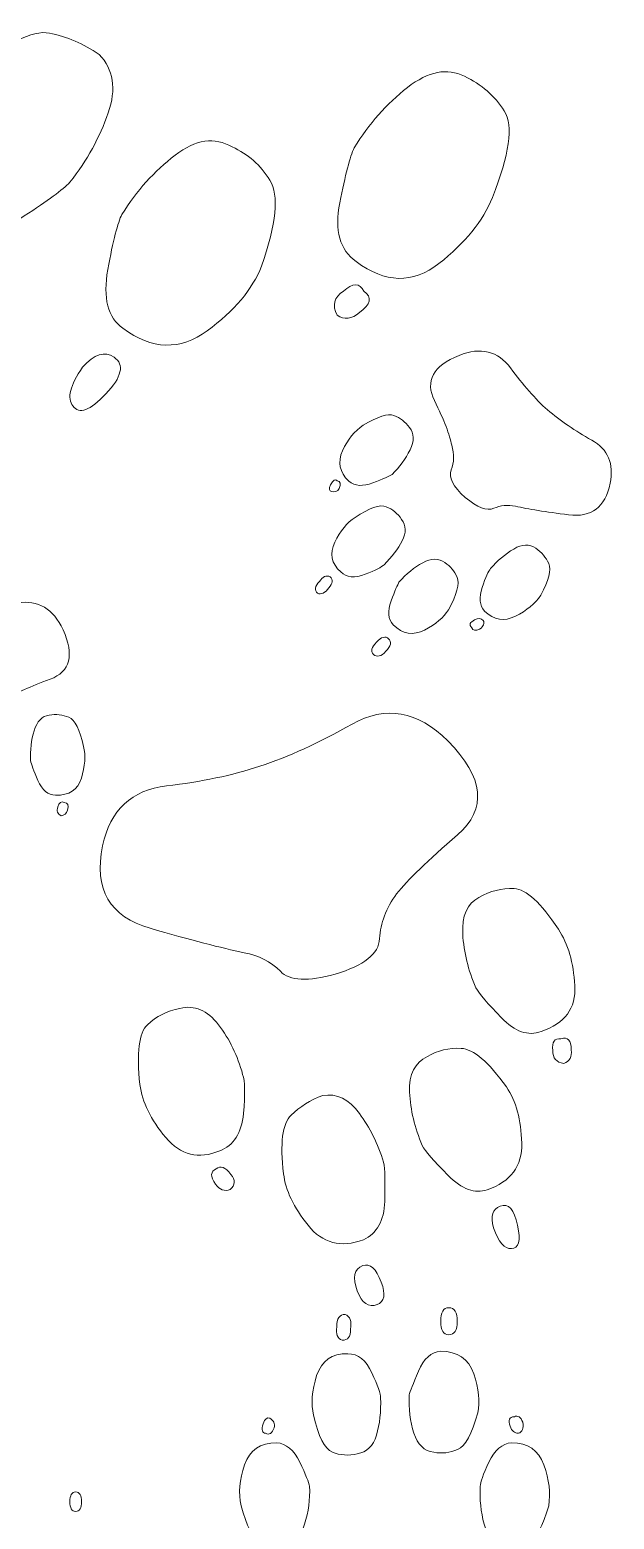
# Model space of a CAD drawing. Header units: centimetres. Extents: x -9.9 to 9.7, y -12.2 to 6.9.
# Drawn here: x -6.42 to -4.45, y -3.52 to 1.49 of the extents above; entities that cross this region are included whole.
import ezdxf

# ---------------------------------------------------------------- set-up
doc = ezdxf.new("R2010")
doc.units = ezdxf.units.CM
doc.header["$MEASUREMENT"] = 0
doc.layers.add('layer 1', color=7, linetype='Continuous')

msp = doc.modelspace()

# ---------------------------------------------------------------- linework, layer by layer
at = {"layer": 'layer 1', "color": 177, "lineweight": 9}
for points, knots in [([(-6.65121, 0.8469), (-6.58831, 0.80966), (-6.51738, 0.81665), (-6.43794, 0.86862), (-6.43794, 0.86862), (-6.35899, 0.91986), (-6.30769, 0.95782), (-6.28453, 0.98179), (-6.28453, 0.98179), (-6.22635, 1.05612), (-6.18413, 1.13397), (-6.1559, 1.21506), (-6.1559, 1.21506), (-6.12768, 1.29614), (-6.13823, 1.36196), (-6.1861, 1.41148), (-6.1861, 1.41148), (-6.23865, 1.44803), (-6.29416, 1.47255), (-6.35363, 1.48357), (-6.35363, 1.48357), (-6.41187, 1.49483), (-6.49709, 1.45013), (-6.60881, 1.3502), (-6.60881, 1.3502), (-6.66953, 1.29713), (-6.71575, 1.21664), (-6.74746, 1.10874), (-6.74746, 1.10874), (-6.77917, 1.00084), (-6.74684, 0.91339), (-6.65121, 0.8469)], [0, 0, 0, 0, 0.1111111, 0.1111111, 0.1111111, 0.1111111, 0.2222222, 0.2222222, 0.2222222, 0.2222222, 0.3333333, 0.3333333, 0.3333333, 0.3333333, 0.4444444, 0.4444444, 0.4444444, 0.4444444, 0.5555556, 0.5555556, 0.5555556, 0.5555556, 0.6666667, 0.6666667, 0.6666667, 0.6666667, 0.7777778, 0.7777778, 0.7777778, 0.7777778, 1, 1, 1, 1]), ([(-5.32192, 0.71532), (-5.22445, 0.64213), (-5.13201, 0.63958), (-5.04409, 0.7084), (-5.04409, 0.7084), (-4.95617, 0.77722), (-4.89602, 0.85127), (-4.86437, 0.93106), (-4.86437, 0.93106), (-4.80655, 1.07495), (-4.79331, 1.17187), (-4.82464, 1.22181), (-4.82464, 1.22181), (-4.85671, 1.27226), (-4.90083, 1.3116), (-4.95802, 1.33837), (-4.95802, 1.33837), (-5.01565, 1.36761), (-5.07928, 1.35554), (-5.1499, 1.30069), (-5.1499, 1.30069), (-5.2198, 1.24533), (-5.27931, 1.17842), (-5.32874, 1.09799), (-5.32874, 1.09799), (-5.34314, 1.06794), (-5.35889, 1.00634), (-5.37725, 0.91298), (-5.37725, 0.91298), (-5.3956, 0.81961), (-5.3774, 0.75389), (-5.32192, 0.71532)], [0, 0, 0, 0, 0.1111111, 0.1111111, 0.1111111, 0.1111111, 0.2222222, 0.2222222, 0.2222222, 0.2222222, 0.3333333, 0.3333333, 0.3333333, 0.3333333, 0.4444444, 0.4444444, 0.4444444, 0.4444444, 0.5555556, 0.5555556, 0.5555556, 0.5555556, 0.6666667, 0.6666667, 0.6666667, 0.6666667, 0.7777778, 0.7777778, 0.7777778, 0.7777778, 1, 1, 1, 1]), ([(-6.1062, 0.49068), (-6.00822, 0.41823), (-5.91381, 0.41539), (-5.82297, 0.48218), (-5.82297, 0.48218), (-5.73214, 0.54897), (-5.67103, 0.62127), (-5.6404, 0.6996), (-5.6404, 0.6996), (-5.59, 0.84216), (-5.58048, 0.93841), (-5.61254, 0.98886), (-5.61254, 0.98886), (-5.64336, 1.03953), (-5.6858, 1.07662), (-5.73934, 1.10085), (-5.73934, 1.10085), (-5.79786, 1.13505), (-5.86143, 1.12618), (-5.93104, 1.07279), (-5.93104, 1.07279), (-6.00065, 1.01939), (-6.06039, 0.95372), (-6.10981, 0.8733), (-6.10981, 0.8733), (-6.12364, 0.84718), (-6.1394, 0.78558), (-6.15708, 0.6885), (-6.15708, 0.6885), (-6.17426, 0.59215), (-6.1573, 0.52621), (-6.1062, 0.49068)], [0, 0, 0, 0, 0.1111111, 0.1111111, 0.1111111, 0.1111111, 0.2222222, 0.2222222, 0.2222222, 0.2222222, 0.3333333, 0.3333333, 0.3333333, 0.3333333, 0.4444444, 0.4444444, 0.4444444, 0.4444444, 0.5555556, 0.5555556, 0.5555556, 0.5555556, 0.6666667, 0.6666667, 0.6666667, 0.6666667, 0.7777778, 0.7777778, 0.7777778, 0.7777778, 1, 1, 1, 1]), ([(-5.38662, 0.53506), (-5.36253, 0.51831), (-5.33682, 0.52101), (-5.31147, 0.54345), (-5.31147, 0.54345), (-5.27245, 0.57154), (-5.26779, 0.59538), (-5.29626, 0.61517), (-5.29626, 0.61517), (-5.30975, 0.64405), (-5.33342, 0.64426), (-5.36531, 0.61554), (-5.36531, 0.61554), (-5.39678, 0.59519), (-5.40348, 0.56844), (-5.38662, 0.53506)], [0, 0, 0, 0, 0.2, 0.2, 0.2, 0.2, 0.4, 0.4, 0.4, 0.4, 0.6, 0.6, 0.6, 0.6, 1, 1, 1, 1]), ([(-6.27458, 0.22983), (-6.25322, 0.19981), (-6.2167, 0.2134), (-6.16428, 0.27009), (-6.16428, 0.27009), (-6.1094, 0.32722), (-6.10021, 0.36848), (-6.13597, 0.39335), (-6.13597, 0.39335), (-6.16736, 0.41518), (-6.20236, 0.40378), (-6.2417, 0.35966), (-6.2417, 0.35966), (-6.28434, 0.29834), (-6.29506, 0.25489), (-6.27458, 0.22983)], [0, 0, 0, 0, 0.2, 0.2, 0.2, 0.2, 0.4, 0.4, 0.4, 0.4, 0.6, 0.6, 0.6, 0.6, 1, 1, 1, 1]), ([(-4.95562, -0.07803), (-4.91448, -0.1123), (-4.88261, -0.12421), (-4.85976, -0.11492), (-4.85976, -0.11492), (-4.83693, -0.10515), (-4.8125, -0.10296), (-4.78649, -0.10786), (-4.78649, -0.10786), (-4.74446, -0.1174), (-4.68509, -0.12681), (-4.60811, -0.13678), (-4.60811, -0.13678), (-4.53162, -0.14676), (-4.48486, -0.11153), (-4.46855, -0.03085), (-4.46855, -0.03085), (-4.45477, 0.03503), (-4.47531, 0.08354), (-4.5304, 0.11442), (-4.5304, 0.11442), (-4.58573, 0.14554), (-4.63518, 0.1794), (-4.67922, 0.21598), (-4.67922, 0.21598), (-4.71995, 0.25312), (-4.76137, 0.30022), (-4.80348, 0.35729), (-4.80348, 0.35729), (-4.8456, 0.41436), (-4.90317, 0.42855), (-4.97645, 0.39963), (-4.97645, 0.39963), (-5.06384, 0.36423), (-5.09126, 0.31373), (-5.05893, 0.24742), (-5.05893, 0.24742), (-5.02636, 0.18135), (-5.00722, 0.13139), (-5.00102, 0.09755), (-5.00102, 0.09755), (-4.99204, 0.06709), (-4.99262, 0.03927), (-5.00254, 0.01434), (-5.00254, 0.01434), (-5.01245, -0.01059), (-4.99681, -0.04138), (-4.95562, -0.07803)], [0, 0, 0, 0, 0.0769231, 0.0769231, 0.0769231, 0.0769231, 0.1538462, 0.1538462, 0.1538462, 0.1538462, 0.2307692, 0.2307692, 0.2307692, 0.2307692, 0.3076923, 0.3076923, 0.3076923, 0.3076923, 0.3846154, 0.3846154, 0.3846154, 0.3846154, 0.4615385, 0.4615385, 0.4615385, 0.4615385, 0.5384615, 0.5384615, 0.5384615, 0.5384615, 0.6153846, 0.6153846, 0.6153846, 0.6153846, 0.6923077, 0.6923077, 0.6923077, 0.6923077, 0.7692308, 0.7692308, 0.7692308, 0.7692308, 0.8461538, 0.8461538, 0.8461538, 0.8461538, 1, 1, 1, 1]), ([(-5.34674, -0.02403), (-5.32666, -0.04046), (-5.29978, -0.04202), (-5.26583, -0.0294), (-5.26583, -0.0294), (-5.23165, -0.01654), (-5.21024, -0.0068), (-5.20158, -0.00067), (-5.20158, -0.00067), (-5.17621, 0.02388), (-5.1559, 0.05141), (-5.14112, 0.08191), (-5.14112, 0.08191), (-5.12632, 0.11193), (-5.12687, 0.13711), (-5.14299, 0.1572), (-5.14299, 0.1572), (-5.15743, 0.17661), (-5.17459, 0.18978), (-5.19519, 0.19741), (-5.19519, 0.19741), (-5.21556, 0.20529), (-5.25001, 0.19408), (-5.29855, 0.16427), (-5.29855, 0.16427), (-5.32714, 0.14559), (-5.35028, 0.11705), (-5.36798, 0.07865), (-5.36798, 0.07865), (-5.38545, 0.04048), (-5.37853, 0.00641), (-5.34674, -0.02403)], [0, 0, 0, 0, 0.1111111, 0.1111111, 0.1111111, 0.1111111, 0.2222222, 0.2222222, 0.2222222, 0.2222222, 0.3333333, 0.3333333, 0.3333333, 0.3333333, 0.4444444, 0.4444444, 0.4444444, 0.4444444, 0.5555556, 0.5555556, 0.5555556, 0.5555556, 0.6666667, 0.6666667, 0.6666667, 0.6666667, 0.7777778, 0.7777778, 0.7777778, 0.7777778, 1, 1, 1, 1]), ([(-5.40563, -0.05881), (-5.39393, -0.06164), (-5.3852, -0.05837), (-5.37948, -0.0485), (-5.37948, -0.0485), (-5.37339, -0.0334), (-5.37524, -0.02464), (-5.38576, -0.02202), (-5.38576, -0.02202), (-5.39231, -0.01575), (-5.39982, -0.02019), (-5.40827, -0.03582), (-5.40827, -0.03582), (-5.41393, -0.04853), (-5.41329, -0.05612), (-5.40563, -0.05881)], [0, 0, 0, 0, 0.2, 0.2, 0.2, 0.2, 0.4, 0.4, 0.4, 0.4, 0.6, 0.6, 0.6, 0.6, 1, 1, 1, 1]), ([(-5.3741, -0.32902), (-5.3542, -0.34808), (-5.32682, -0.35057), (-5.29171, -0.33674), (-5.29171, -0.33674), (-5.25684, -0.32315), (-5.23569, -0.31223), (-5.22848, -0.30471), (-5.22848, -0.30471), (-5.20172, -0.2787), (-5.18115, -0.25188), (-5.16702, -0.22448), (-5.16702, -0.22448), (-5.15312, -0.19685), (-5.15411, -0.17311), (-5.16977, -0.15254), (-5.16977, -0.15254), (-5.18257, -0.13191), (-5.19999, -0.11755), (-5.22108, -0.10946), (-5.22108, -0.10946), (-5.24241, -0.10113), (-5.27755, -0.11353), (-5.32603, -0.14619), (-5.32603, -0.14619), (-5.35275, -0.16293), (-5.37544, -0.19051), (-5.39386, -0.2287), (-5.39386, -0.2287), (-5.41228, -0.26688), (-5.40585, -0.30048), (-5.3741, -0.32902)], [0, 0, 0, 0, 0.1111111, 0.1111111, 0.1111111, 0.1111111, 0.2222222, 0.2222222, 0.2222222, 0.2222222, 0.3333333, 0.3333333, 0.3333333, 0.3333333, 0.4444444, 0.4444444, 0.4444444, 0.4444444, 0.5555556, 0.5555556, 0.5555556, 0.5555556, 0.6666667, 0.6666667, 0.6666667, 0.6666667, 0.7777778, 0.7777778, 0.7777778, 0.7777778, 1, 1, 1, 1]), ([(-4.89027, -0.46109), (-4.85896, -0.49107), (-4.82438, -0.49673), (-4.78677, -0.47786), (-4.78677, -0.47786), (-4.74893, -0.45874), (-4.72045, -0.43531), (-4.70132, -0.40756), (-4.70132, -0.40756), (-4.67414, -0.35731), (-4.66517, -0.32171), (-4.67489, -0.30077), (-4.67489, -0.30077), (-4.68414, -0.27982), (-4.69877, -0.26255), (-4.71855, -0.2492), (-4.71855, -0.2492), (-4.73931, -0.23397), (-4.76425, -0.23475), (-4.79263, -0.25176), (-4.79263, -0.25176), (-4.82125, -0.26901), (-4.84739, -0.29097), (-4.87033, -0.31784), (-4.87033, -0.31784), (-4.87753, -0.32537), (-4.88705, -0.34649), (-4.89866, -0.38096), (-4.89866, -0.38096), (-4.91004, -0.41518), (-4.90732, -0.44198), (-4.89027, -0.46109)], [0, 0, 0, 0, 0.1111111, 0.1111111, 0.1111111, 0.1111111, 0.2222222, 0.2222222, 0.2222222, 0.2222222, 0.3333333, 0.3333333, 0.3333333, 0.3333333, 0.4444444, 0.4444444, 0.4444444, 0.4444444, 0.5555556, 0.5555556, 0.5555556, 0.5555556, 0.6666667, 0.6666667, 0.6666667, 0.6666667, 0.7777778, 0.7777778, 0.7777778, 0.7777778, 1, 1, 1, 1]), ([(-5.19819, -0.50675), (-5.16543, -0.53812), (-5.13038, -0.54378), (-5.0923, -0.52441), (-5.0923, -0.52441), (-5.05447, -0.50482), (-5.02788, -0.4819), (-5.01204, -0.45613), (-5.01204, -0.45613), (-4.98346, -0.40442), (-4.97379, -0.36809), (-4.9828, -0.34738), (-4.9828, -0.34738), (-4.99181, -0.32619), (-5.00547, -0.30985), (-5.02404, -0.29766), (-5.02404, -0.29766), (-5.04457, -0.28218), (-5.06952, -0.28249), (-5.09817, -0.29784), (-5.09817, -0.29784), (-5.12731, -0.31321), (-5.15392, -0.33517), (-5.17849, -0.36375), (-5.17849, -0.36375), (-5.18284, -0.37121), (-5.19165, -0.39207), (-5.20469, -0.42657), (-5.20469, -0.42657), (-5.21749, -0.46083), (-5.21524, -0.48764), (-5.19819, -0.50675)], [0, 0, 0, 0, 0.1111111, 0.1111111, 0.1111111, 0.1111111, 0.2222222, 0.2222222, 0.2222222, 0.2222222, 0.3333333, 0.3333333, 0.3333333, 0.3333333, 0.4444444, 0.4444444, 0.4444444, 0.4444444, 0.5555556, 0.5555556, 0.5555556, 0.5555556, 0.6666667, 0.6666667, 0.6666667, 0.6666667, 0.7777778, 0.7777778, 0.7777778, 0.7777778, 1, 1, 1, 1]), ([(-5.45262, -0.40083), (-5.43944, -0.40601), (-5.4265, -0.39979), (-5.41406, -0.38193), (-5.41406, -0.38193), (-5.40035, -0.36761), (-5.39895, -0.35546), (-5.40987, -0.34501), (-5.40987, -0.34501), (-5.42259, -0.33934), (-5.43459, -0.3446), (-5.44564, -0.36099), (-5.44564, -0.36099), (-5.46121, -0.37725), (-5.46354, -0.39037), (-5.45262, -0.40083)], [0, 0, 0, 0, 0.2, 0.2, 0.2, 0.2, 0.4, 0.4, 0.4, 0.4, 0.6, 0.6, 0.6, 0.6, 1, 1, 1, 1]), ([(-6.64851, -0.85048), (-6.59396, -0.85447), (-6.56102, -0.84349), (-6.55005, -0.81788), (-6.55005, -0.81788), (-6.53907, -0.79226), (-6.51978, -0.77031), (-6.4925, -0.75202), (-6.4925, -0.75202), (-6.46522, -0.73572), (-6.41799, -0.71509), (-6.3508, -0.68981), (-6.3508, -0.68981), (-6.2836, -0.66453), (-6.26897, -0.60898), (-6.30755, -0.52316), (-6.30755, -0.52316), (-6.34049, -0.45231), (-6.39138, -0.42237), (-6.46057, -0.43335), (-6.46057, -0.43335), (-6.52942, -0.44433), (-6.59096, -0.44898), (-6.64551, -0.44699), (-6.64551, -0.44699), (-6.69807, -0.44499), (-6.75562, -0.43634), (-6.81749, -0.42137), (-6.81749, -0.42137), (-6.87969, -0.40607), (-6.92892, -0.4267), (-6.96518, -0.48324), (-6.96518, -0.48324), (-7.00742, -0.5521), (-6.99778, -0.60931), (-6.93591, -0.65455), (-6.93591, -0.65455), (-6.87437, -0.70012), (-6.8258, -0.73405), (-6.79088, -0.75601), (-6.79088, -0.75601), (-6.76726, -0.77031), (-6.75063, -0.78861), (-6.74065, -0.81089), (-6.74065, -0.81089), (-6.73067, -0.83351), (-6.69973, -0.84648), (-6.64851, -0.85048)], [0, 0, 0, 0, 0.0769231, 0.0769231, 0.0769231, 0.0769231, 0.1538462, 0.1538462, 0.1538462, 0.1538462, 0.2307692, 0.2307692, 0.2307692, 0.2307692, 0.3076923, 0.3076923, 0.3076923, 0.3076923, 0.3846154, 0.3846154, 0.3846154, 0.3846154, 0.4615385, 0.4615385, 0.4615385, 0.4615385, 0.5384615, 0.5384615, 0.5384615, 0.5384615, 0.6153846, 0.6153846, 0.6153846, 0.6153846, 0.6923077, 0.6923077, 0.6923077, 0.6923077, 0.7692308, 0.7692308, 0.7692308, 0.7692308, 0.8461538, 0.8461538, 0.8461538, 0.8461538, 1, 1, 1, 1]), ([(-4.9335, -0.51645), (-4.92997, -0.52588), (-4.92113, -0.52782), (-4.90702, -0.52134), (-4.90702, -0.52134), (-4.89369, -0.51131), (-4.88986, -0.50148), (-4.89506, -0.49185), (-4.89506, -0.49185), (-4.90259, -0.48465), (-4.91211, -0.4839), (-4.92385, -0.49034), (-4.92385, -0.49034), (-4.94008, -0.49806), (-4.94345, -0.50692), (-4.9335, -0.51645)], [0, 0, 0, 0, 0.2, 0.2, 0.2, 0.2, 0.4, 0.4, 0.4, 0.4, 0.6, 0.6, 0.6, 0.6, 1, 1, 1, 1]), ([(-5.26376, -0.60632), (-5.25284, -0.61677), (-5.23889, -0.61338), (-5.22193, -0.59567), (-5.22193, -0.59567), (-5.2052, -0.57819), (-5.20241, -0.56411), (-5.21333, -0.55366), (-5.21333, -0.55366), (-5.22377, -0.54367), (-5.23723, -0.54752), (-5.25396, -0.56499), (-5.25396, -0.56499), (-5.27092, -0.58271), (-5.27419, -0.59633), (-5.26376, -0.60632)], [0, 0, 0, 0, 0.2, 0.2, 0.2, 0.2, 0.4, 0.4, 0.4, 0.4, 0.6, 0.6, 0.6, 0.6, 1, 1, 1, 1]), ([(-5.39259, -1.68158), (-5.29581, -1.65348), (-5.24597, -1.6134), (-5.24344, -1.56212), (-5.24344, -1.56212), (-5.24091, -1.51084), (-5.22167, -1.46055), (-5.1863, -1.41146), (-5.1863, -1.41146), (-5.14965, -1.36581), (-5.08129, -1.29989), (-4.98146, -1.21313), (-4.98146, -1.21313), (-4.88163, -1.12636), (-4.89198, -1.02103), (-5.01367, -0.89756), (-5.01367, -0.89756), (-5.116, -0.79631), (-5.2231, -0.77725), (-5.33556, -0.84059), (-5.33556, -0.84059), (-5.44744, -0.90372), (-5.55074, -0.95124), (-5.64623, -0.98278), (-5.64623, -0.98278), (-5.73829, -1.01305), (-5.84323, -1.03502), (-5.95969, -1.04886), (-5.95969, -1.04886), (-6.07693, -1.06233), (-6.14873, -1.12953), (-6.17508, -1.25045), (-6.17508, -1.25045), (-6.20388, -1.39647), (-6.15051, -1.4891), (-6.01464, -1.52755), (-6.01464, -1.52755), (-5.87912, -1.56678), (-5.77348, -1.59423), (-5.69907, -1.60974), (-5.69907, -1.60974), (-5.64911, -1.6193), (-5.60865, -1.64023), (-5.57712, -1.67232), (-5.57712, -1.67232), (-5.54537, -1.70498), (-5.48362, -1.70755), (-5.39259, -1.68158)], [0, 0, 0, 0, 0.0769231, 0.0769231, 0.0769231, 0.0769231, 0.1538462, 0.1538462, 0.1538462, 0.1538462, 0.2307692, 0.2307692, 0.2307692, 0.2307692, 0.3076923, 0.3076923, 0.3076923, 0.3076923, 0.3846154, 0.3846154, 0.3846154, 0.3846154, 0.4615385, 0.4615385, 0.4615385, 0.4615385, 0.5384615, 0.5384615, 0.5384615, 0.5384615, 0.6153846, 0.6153846, 0.6153846, 0.6153846, 0.6923077, 0.6923077, 0.6923077, 0.6923077, 0.7692308, 0.7692308, 0.7692308, 0.7692308, 0.8461538, 0.8461538, 0.8461538, 0.8461538, 1, 1, 1, 1]), ([(-6.33283, -1.07966), (-6.28726, -1.08133), (-6.25832, -1.06237), (-6.24602, -1.02245), (-6.24602, -1.02245), (-6.23371, -0.98253), (-6.23105, -0.94694), (-6.23837, -0.91567), (-6.23837, -0.91567), (-6.25134, -0.85912), (-6.26797, -0.82653), (-6.28826, -0.81788), (-6.28826, -0.81788), (-6.30888, -0.80923), (-6.33084, -0.80657), (-6.35412, -0.81056), (-6.35412, -0.81056), (-6.37807, -0.81389), (-6.39504, -0.83118), (-6.40502, -0.86312), (-6.40502, -0.86312), (-6.41466, -0.89505), (-6.41866, -0.92831), (-6.41666, -0.96357), (-6.41666, -0.96357), (-6.41466, -0.97588), (-6.40635, -0.99817), (-6.39204, -1.03077), (-6.39204, -1.03077), (-6.37774, -1.06336), (-6.35812, -1.07966), (-6.33283, -1.07966)], [0, 0, 0, 0, 0.1111111, 0.1111111, 0.1111111, 0.1111111, 0.2222222, 0.2222222, 0.2222222, 0.2222222, 0.3333333, 0.3333333, 0.3333333, 0.3333333, 0.4444444, 0.4444444, 0.4444444, 0.4444444, 0.5555556, 0.5555556, 0.5555556, 0.5555556, 0.6666667, 0.6666667, 0.6666667, 0.6666667, 0.7777778, 0.7777778, 0.7777778, 0.7777778, 1, 1, 1, 1]), ([(-6.31421, -1.14885), (-6.30323, -1.14885), (-6.29591, -1.14253), (-6.29292, -1.13022), (-6.29292, -1.13022), (-6.28693, -1.11326), (-6.29059, -1.10494), (-6.30356, -1.10494), (-6.30356, -1.10494), (-6.31387, -1.09896), (-6.32119, -1.10395), (-6.32485, -1.11958), (-6.32485, -1.11958), (-6.33017, -1.13255), (-6.32651, -1.1422), (-6.31421, -1.14885)], [0, 0, 0, 0, 0.2, 0.2, 0.2, 0.2, 0.4, 0.4, 0.4, 0.4, 0.6, 0.6, 0.6, 0.6, 1, 1, 1, 1]), ([(-4.70037, -1.87493), (-4.62059, -1.84857), (-4.58277, -1.79726), (-4.58712, -1.72042), (-4.58712, -1.72042), (-4.59147, -1.64359), (-4.6097, -1.58041), (-4.6424, -1.5311), (-4.6424, -1.5311), (-4.70108, -1.44175), (-4.75071, -1.39612), (-4.7913, -1.3942), (-4.7913, -1.3942), (-4.83247, -1.39249), (-4.8721, -1.40198), (-4.90975, -1.42381), (-4.90975, -1.42381), (-4.94898, -1.44492), (-4.96719, -1.48567), (-4.96394, -1.54723), (-4.96394, -1.54723), (-4.96012, -1.60857), (-4.94567, -1.66858), (-4.91961, -1.7282), (-4.91961, -1.7282), (-4.90827, -1.74817), (-4.87961, -1.78133), (-4.83399, -1.82846), (-4.83399, -1.82846), (-4.78838, -1.87558), (-4.74403, -1.89115), (-4.70037, -1.87493)], [0, 0, 0, 0, 0.1111111, 0.1111111, 0.1111111, 0.1111111, 0.2222222, 0.2222222, 0.2222222, 0.2222222, 0.3333333, 0.3333333, 0.3333333, 0.3333333, 0.4444444, 0.4444444, 0.4444444, 0.4444444, 0.5555556, 0.5555556, 0.5555556, 0.5555556, 0.6666667, 0.6666667, 0.6666667, 0.6666667, 0.7777778, 0.7777778, 0.7777778, 0.7777778, 1, 1, 1, 1]), ([(-5.78102, -2.27628), (-5.73391, -2.25878), (-5.70702, -2.21676), (-5.70093, -2.15043), (-5.70093, -2.15043), (-5.69484, -2.0841), (-5.69592, -2.0407), (-5.70381, -2.01945), (-5.70381, -2.01945), (-5.72068, -1.95641), (-5.74777, -1.9011), (-5.78491, -1.85213), (-5.78491, -1.85213), (-5.82263, -1.80338), (-5.86532, -1.78524), (-5.91457, -1.79699), (-5.91457, -1.79699), (-5.95849, -1.80546), (-5.9947, -1.82414), (-6.02363, -1.85188), (-6.02363, -1.85188), (-6.05255, -1.87962), (-6.06094, -1.9468), (-6.04937, -2.05364), (-6.04937, -2.05364), (-6.04138, -2.11213), (-6.0128, -2.17147), (-5.96249, -2.23123), (-5.96249, -2.23123), (-5.91218, -2.291), (-5.85176, -2.30582), (-5.78102, -2.27628)], [0, 0, 0, 0, 0.1111111, 0.1111111, 0.1111111, 0.1111111, 0.2222222, 0.2222222, 0.2222222, 0.2222222, 0.3333333, 0.3333333, 0.3333333, 0.3333333, 0.4444444, 0.4444444, 0.4444444, 0.4444444, 0.5555556, 0.5555556, 0.5555556, 0.5555556, 0.6666667, 0.6666667, 0.6666667, 0.6666667, 0.7777778, 0.7777778, 0.7777778, 0.7777778, 1, 1, 1, 1]), ([(-4.62381, -1.98248), (-4.60485, -1.97544), (-4.59627, -1.95983), (-4.59899, -1.93665), (-4.59899, -1.93665), (-4.59953, -1.90351), (-4.61119, -1.89149), (-4.63359, -1.89982), (-4.63359, -1.89982), (-4.65524, -1.89609), (-4.66468, -1.9094), (-4.66097, -1.93875), (-4.66097, -1.93875), (-4.66184, -1.96457), (-4.64934, -1.97888), (-4.62381, -1.98248)], [0, 0, 0, 0, 0.2, 0.2, 0.2, 0.2, 0.4, 0.4, 0.4, 0.4, 0.6, 0.6, 0.6, 0.6, 1, 1, 1, 1]), ([(-4.88187, -2.40716), (-4.80231, -2.38023), (-4.76356, -2.32791), (-4.76561, -2.25023), (-4.76561, -2.25023), (-4.76766, -2.17254), (-4.78453, -2.1095), (-4.8168, -2.06134), (-4.8168, -2.06134), (-4.87764, -1.97673), (-4.92836, -1.93346), (-4.96953, -1.93175), (-4.96953, -1.93175), (-5.01034, -1.92925), (-5.04802, -1.93867), (-5.08281, -1.95944), (-5.08281, -1.95944), (-5.12519, -1.9791), (-5.14518, -2.01856), (-5.14236, -2.07896), (-5.14236, -2.07896), (-5.13954, -2.13937), (-5.12588, -2.19902), (-5.09982, -2.25864), (-5.09982, -2.25864), (-5.09048, -2.27674), (-5.06182, -2.3099), (-5.01384, -2.35811), (-5.01384, -2.35811), (-4.96608, -2.40575), (-4.92209, -2.4221), (-4.88187, -2.40716)], [0, 0, 0, 0, 0.1111111, 0.1111111, 0.1111111, 0.1111111, 0.2222222, 0.2222222, 0.2222222, 0.2222222, 0.3333333, 0.3333333, 0.3333333, 0.3333333, 0.4444444, 0.4444444, 0.4444444, 0.4444444, 0.5555556, 0.5555556, 0.5555556, 0.5555556, 0.6666667, 0.6666667, 0.6666667, 0.6666667, 0.7777778, 0.7777778, 0.7777778, 0.7777778, 1, 1, 1, 1]), ([(-5.29793, -2.57541), (-5.2521, -2.55447), (-5.22815, -2.51158), (-5.2263, -2.44617), (-5.2263, -2.44617), (-5.22423, -2.38133), (-5.22552, -2.33736), (-5.22997, -2.31482), (-5.22997, -2.31482), (-5.24914, -2.25264), (-5.27658, -2.19811), (-5.31137, -2.15023), (-5.31137, -2.15023), (-5.34615, -2.10235), (-5.38754, -2.08242), (-5.43441, -2.09002), (-5.43441, -2.09002), (-5.47577, -2.10538), (-5.51149, -2.12715), (-5.54113, -2.15646), (-5.54113, -2.15646), (-5.57042, -2.18499), (-5.57866, -2.25081), (-5.56607, -2.35335), (-5.56607, -2.35335), (-5.55994, -2.4086), (-5.53257, -2.46643), (-5.48399, -2.52684), (-5.48399, -2.52684), (-5.4354, -2.58724), (-5.37319, -2.60336), (-5.29793, -2.57541)], [0, 0, 0, 0, 0.1111111, 0.1111111, 0.1111111, 0.1111111, 0.2222222, 0.2222222, 0.2222222, 0.2222222, 0.3333333, 0.3333333, 0.3333333, 0.3333333, 0.4444444, 0.4444444, 0.4444444, 0.4444444, 0.5555556, 0.5555556, 0.5555556, 0.5555556, 0.6666667, 0.6666667, 0.6666667, 0.6666667, 0.7777778, 0.7777778, 0.7777778, 0.7777778, 1, 1, 1, 1]), ([(-5.74578, -2.40636), (-5.72844, -2.39143), (-5.72767, -2.37414), (-5.74361, -2.35587), (-5.74361, -2.35587), (-5.76211, -2.33071), (-5.77801, -2.32485), (-5.79233, -2.33736), (-5.79233, -2.33736), (-5.81244, -2.34482), (-5.81321, -2.36211), (-5.79486, -2.38864), (-5.79486, -2.38864), (-5.78122, -2.40776), (-5.76474, -2.41341), (-5.74578, -2.40636)], [0, 0, 0, 0, 0.2, 0.2, 0.2, 0.2, 0.4, 0.4, 0.4, 0.4, 0.6, 0.6, 0.6, 0.6, 1, 1, 1, 1]), ([(-4.80051, -2.6051), (-4.77512, -2.60482), (-4.76844, -2.57881), (-4.77989, -2.52684), (-4.77989, -2.52684), (-4.79063, -2.4733), (-4.81036, -2.45186), (-4.83851, -2.46231), (-4.83851, -2.46231), (-4.86321, -2.47149), (-4.87053, -2.49578), (-4.86105, -2.53541), (-4.86105, -2.53541), (-4.84312, -2.58366), (-4.82275, -2.60683), (-4.80051, -2.6051)], [0, 0, 0, 0, 0.2, 0.2, 0.2, 0.2, 0.4, 0.4, 0.4, 0.4, 0.6, 0.6, 0.6, 0.6, 1, 1, 1, 1]), ([(-5.25157, -2.79354), (-5.22687, -2.78437), (-5.22248, -2.75921), (-5.23784, -2.71784), (-5.23784, -2.71784), (-5.25491, -2.67188), (-5.27551, -2.65338), (-5.30022, -2.66256), (-5.30022, -2.66256), (-5.32952, -2.67344), (-5.33535, -2.70175), (-5.31828, -2.74771), (-5.31828, -2.74771), (-5.30291, -2.78908), (-5.28087, -2.80443), (-5.25157, -2.79354)], [0, 0, 0, 0, 0.2, 0.2, 0.2, 0.2, 0.4, 0.4, 0.4, 0.4, 0.6, 0.6, 0.6, 0.6, 1, 1, 1, 1]), ([(-5.01092, -2.80402), (-4.99201, -2.80402), (-4.98234, -2.81915), (-4.98234, -2.84982), (-4.98234, -2.84982), (-4.98234, -2.88007), (-4.99201, -2.8952), (-5.01092, -2.8952), (-5.01092, -2.8952), (-5.02898, -2.8952), (-5.03781, -2.88007), (-5.03781, -2.84982), (-5.03781, -2.84982), (-5.03781, -2.81915), (-5.02898, -2.80402), (-5.01092, -2.80402)], [0, 0, 0, 0, 0.2, 0.2, 0.2, 0.2, 0.4, 0.4, 0.4, 0.4, 0.6, 0.6, 0.6, 0.6, 1, 1, 1, 1]), ([(-5.35924, -2.82629), (-5.34286, -2.83301), (-5.33655, -2.84982), (-5.34075, -2.87671), (-5.34075, -2.87671), (-5.34075, -2.9015), (-5.35, -2.91369), (-5.36891, -2.91369), (-5.36891, -2.91369), (-5.38529, -2.9078), (-5.3916, -2.89268), (-5.38739, -2.86831), (-5.38739, -2.86831), (-5.38739, -2.84015), (-5.37815, -2.82629), (-5.35924, -2.82629)], [0, 0, 0, 0, 0.2, 0.2, 0.2, 0.2, 0.4, 0.4, 0.4, 0.4, 0.6, 0.6, 0.6, 0.6, 1, 1, 1, 1]), ([(-5.03781, -2.95066), (-4.98108, -2.95066), (-4.94453, -2.97587), (-4.92688, -3.02629), (-4.92688, -3.02629), (-4.90965, -3.07671), (-4.90545, -3.12041), (-4.91343, -3.15739), (-4.91343, -3.15739), (-4.93234, -3.22882), (-4.95503, -3.27), (-4.98108, -3.28092), (-4.98108, -3.28092), (-5.00755, -3.29227), (-5.03403, -3.29521), (-5.06134, -3.29016), (-5.06134, -3.29016), (-5.09327, -3.28638), (-5.11554, -3.26453), (-5.12814, -3.22588), (-5.12814, -3.22588), (-5.14117, -3.1868), (-5.14621, -3.14394), (-5.14369, -3.09688), (-5.14369, -3.09688), (-5.14117, -3.08638), (-5.13109, -3.05991), (-5.11302, -3.01747), (-5.11302, -3.01747), (-5.09495, -2.97545), (-5.06974, -2.95318), (-5.03781, -2.95066)], [0, 0, 0, 0, 0.1111111, 0.1111111, 0.1111111, 0.1111111, 0.2222222, 0.2222222, 0.2222222, 0.2222222, 0.3333333, 0.3333333, 0.3333333, 0.3333333, 0.4444444, 0.4444444, 0.4444444, 0.4444444, 0.5555556, 0.5555556, 0.5555556, 0.5555556, 0.6666667, 0.6666667, 0.6666667, 0.6666667, 0.7777778, 0.7777778, 0.7777778, 0.7777778, 1, 1, 1, 1]), ([(-5.35042, -2.95906), (-5.31596, -2.95906), (-5.28907, -2.98049), (-5.26932, -3.02335), (-5.26932, -3.02335), (-5.24958, -3.06579), (-5.23991, -3.09394), (-5.23991, -3.10697), (-5.23991, -3.10697), (-5.23823, -3.15361), (-5.24285, -3.19562), (-5.25378, -3.2326), (-5.25378, -3.2326), (-5.26512, -3.26958), (-5.28655, -3.29016), (-5.31848, -3.29521), (-5.31848, -3.29521), (-5.3479, -3.30277), (-5.37605, -3.30067), (-5.4021, -3.28974), (-5.4021, -3.28974), (-5.42857, -3.27882), (-5.44958, -3.23722), (-5.46513, -3.16579), (-5.46513, -3.16579), (-5.47479, -3.12756), (-5.47143, -3.08302), (-5.45504, -3.0326), (-5.45504, -3.0326), (-5.43866, -2.98217), (-5.40378, -2.95738), (-5.35042, -2.95906)], [0, 0, 0, 0, 0.1111111, 0.1111111, 0.1111111, 0.1111111, 0.2222222, 0.2222222, 0.2222222, 0.2222222, 0.3333333, 0.3333333, 0.3333333, 0.3333333, 0.4444444, 0.4444444, 0.4444444, 0.4444444, 0.5555556, 0.5555556, 0.5555556, 0.5555556, 0.6666667, 0.6666667, 0.6666667, 0.6666667, 0.7777778, 0.7777778, 0.7777778, 0.7777778, 1, 1, 1, 1]), ([(-5.61261, -3.17588), (-5.59958, -3.18344), (-5.59454, -3.19394), (-5.5979, -3.20781), (-5.5979, -3.20781), (-5.60547, -3.22672), (-5.61471, -3.23302), (-5.62647, -3.2263), (-5.62647, -3.2263), (-5.63782, -3.2263), (-5.64076, -3.21579), (-5.63488, -3.19436), (-5.63488, -3.19436), (-5.629, -3.17798), (-5.62185, -3.17167), (-5.61261, -3.17588)], [0, 0, 0, 0, 0.2, 0.2, 0.2, 0.2, 0.4, 0.4, 0.4, 0.4, 0.6, 0.6, 0.6, 0.6, 1, 1, 1, 1]), ([(-4.79032, -3.17083), (-4.77898, -3.16537), (-4.76931, -3.17125), (-4.76217, -3.18932), (-4.76217, -3.18932), (-4.75881, -3.20991), (-4.76385, -3.2221), (-4.77688, -3.2263), (-4.77688, -3.2263), (-4.7899, -3.2263), (-4.79915, -3.21873), (-4.80419, -3.20277), (-4.80419, -3.20277), (-4.81217, -3.18176), (-4.80755, -3.17083), (-4.79032, -3.17083)], [0, 0, 0, 0, 0.2, 0.2, 0.2, 0.2, 0.4, 0.4, 0.4, 0.4, 0.6, 0.6, 0.6, 0.6, 1, 1, 1, 1]), ([(-5.5895, -3.25823), (-5.55715, -3.26075), (-5.53151, -3.2826), (-5.51177, -3.32336), (-5.51177, -3.32336), (-5.49202, -3.36454), (-5.48109, -3.39185), (-5.47857, -3.40487), (-5.47857, -3.40487), (-5.47689, -3.44899), (-5.48235, -3.49143), (-5.49538, -3.53177), (-5.49538, -3.53177), (-5.50798, -3.57168), (-5.53025, -3.59395), (-5.56219, -3.59815), (-5.56219, -3.59815), (-5.59202, -3.6032), (-5.61891, -3.60025), (-5.64412, -3.58933), (-5.64412, -3.58933), (-5.66933, -3.57883), (-5.69076, -3.53891), (-5.70883, -3.47), (-5.70883, -3.47), (-5.71849, -3.4284), (-5.71471, -3.3826), (-5.69748, -3.3326), (-5.69748, -3.3326), (-5.68026, -3.28302), (-5.64454, -3.25823), (-5.5895, -3.25823)], [0, 0, 0, 0, 0.1111111, 0.1111111, 0.1111111, 0.1111111, 0.2222222, 0.2222222, 0.2222222, 0.2222222, 0.3333333, 0.3333333, 0.3333333, 0.3333333, 0.4444444, 0.4444444, 0.4444444, 0.4444444, 0.5555556, 0.5555556, 0.5555556, 0.5555556, 0.6666667, 0.6666667, 0.6666667, 0.6666667, 0.7777778, 0.7777778, 0.7777778, 0.7777778, 1, 1, 1, 1]), ([(-4.79915, -3.25823), (-4.74494, -3.25823), (-4.70881, -3.28302), (-4.69116, -3.3326), (-4.69116, -3.3326), (-4.67351, -3.3826), (-4.66805, -3.4284), (-4.67477, -3.47), (-4.67477, -3.47), (-4.69368, -3.53891), (-4.71637, -3.57883), (-4.74326, -3.58933), (-4.74326, -3.58933), (-4.76973, -3.60025), (-4.79789, -3.6032), (-4.8273, -3.59815), (-4.8273, -3.59815), (-4.85923, -3.59395), (-4.88108, -3.57168), (-4.89201, -3.53177), (-4.89201, -3.53177), (-4.90293, -3.49143), (-4.90755, -3.44899), (-4.90503, -3.40487), (-4.90503, -3.40487), (-4.90503, -3.39185), (-4.89537, -3.36454), (-4.87604, -3.32336), (-4.87604, -3.32336), (-4.85671, -3.2826), (-4.83108, -3.26075), (-4.79915, -3.25823)], [0, 0, 0, 0, 0.1111111, 0.1111111, 0.1111111, 0.1111111, 0.2222222, 0.2222222, 0.2222222, 0.2222222, 0.3333333, 0.3333333, 0.3333333, 0.3333333, 0.4444444, 0.4444444, 0.4444444, 0.4444444, 0.5555556, 0.5555556, 0.5555556, 0.5555556, 0.6666667, 0.6666667, 0.6666667, 0.6666667, 0.7777778, 0.7777778, 0.7777778, 0.7777778, 1, 1, 1, 1]), ([(-6.26542, -3.42389), (-6.2519, -3.42389), (-6.245, -3.4347), (-6.245, -3.45662), (-6.245, -3.45662), (-6.245, -3.47824), (-6.2519, -3.48905), (-6.26542, -3.48905), (-6.26542, -3.48905), (-6.27833, -3.48905), (-6.28463, -3.47824), (-6.28463, -3.45662), (-6.28463, -3.45662), (-6.28463, -3.4347), (-6.27833, -3.42389), (-6.26542, -3.42389)], [0, 0, 0, 0, 0.2, 0.2, 0.2, 0.2, 0.4, 0.4, 0.4, 0.4, 0.6, 0.6, 0.6, 0.6, 1, 1, 1, 1])]:
    msp.add_open_spline(points, degree=3, knots=knots, dxfattribs=at)

doc.saveas('drawing.dxf')
